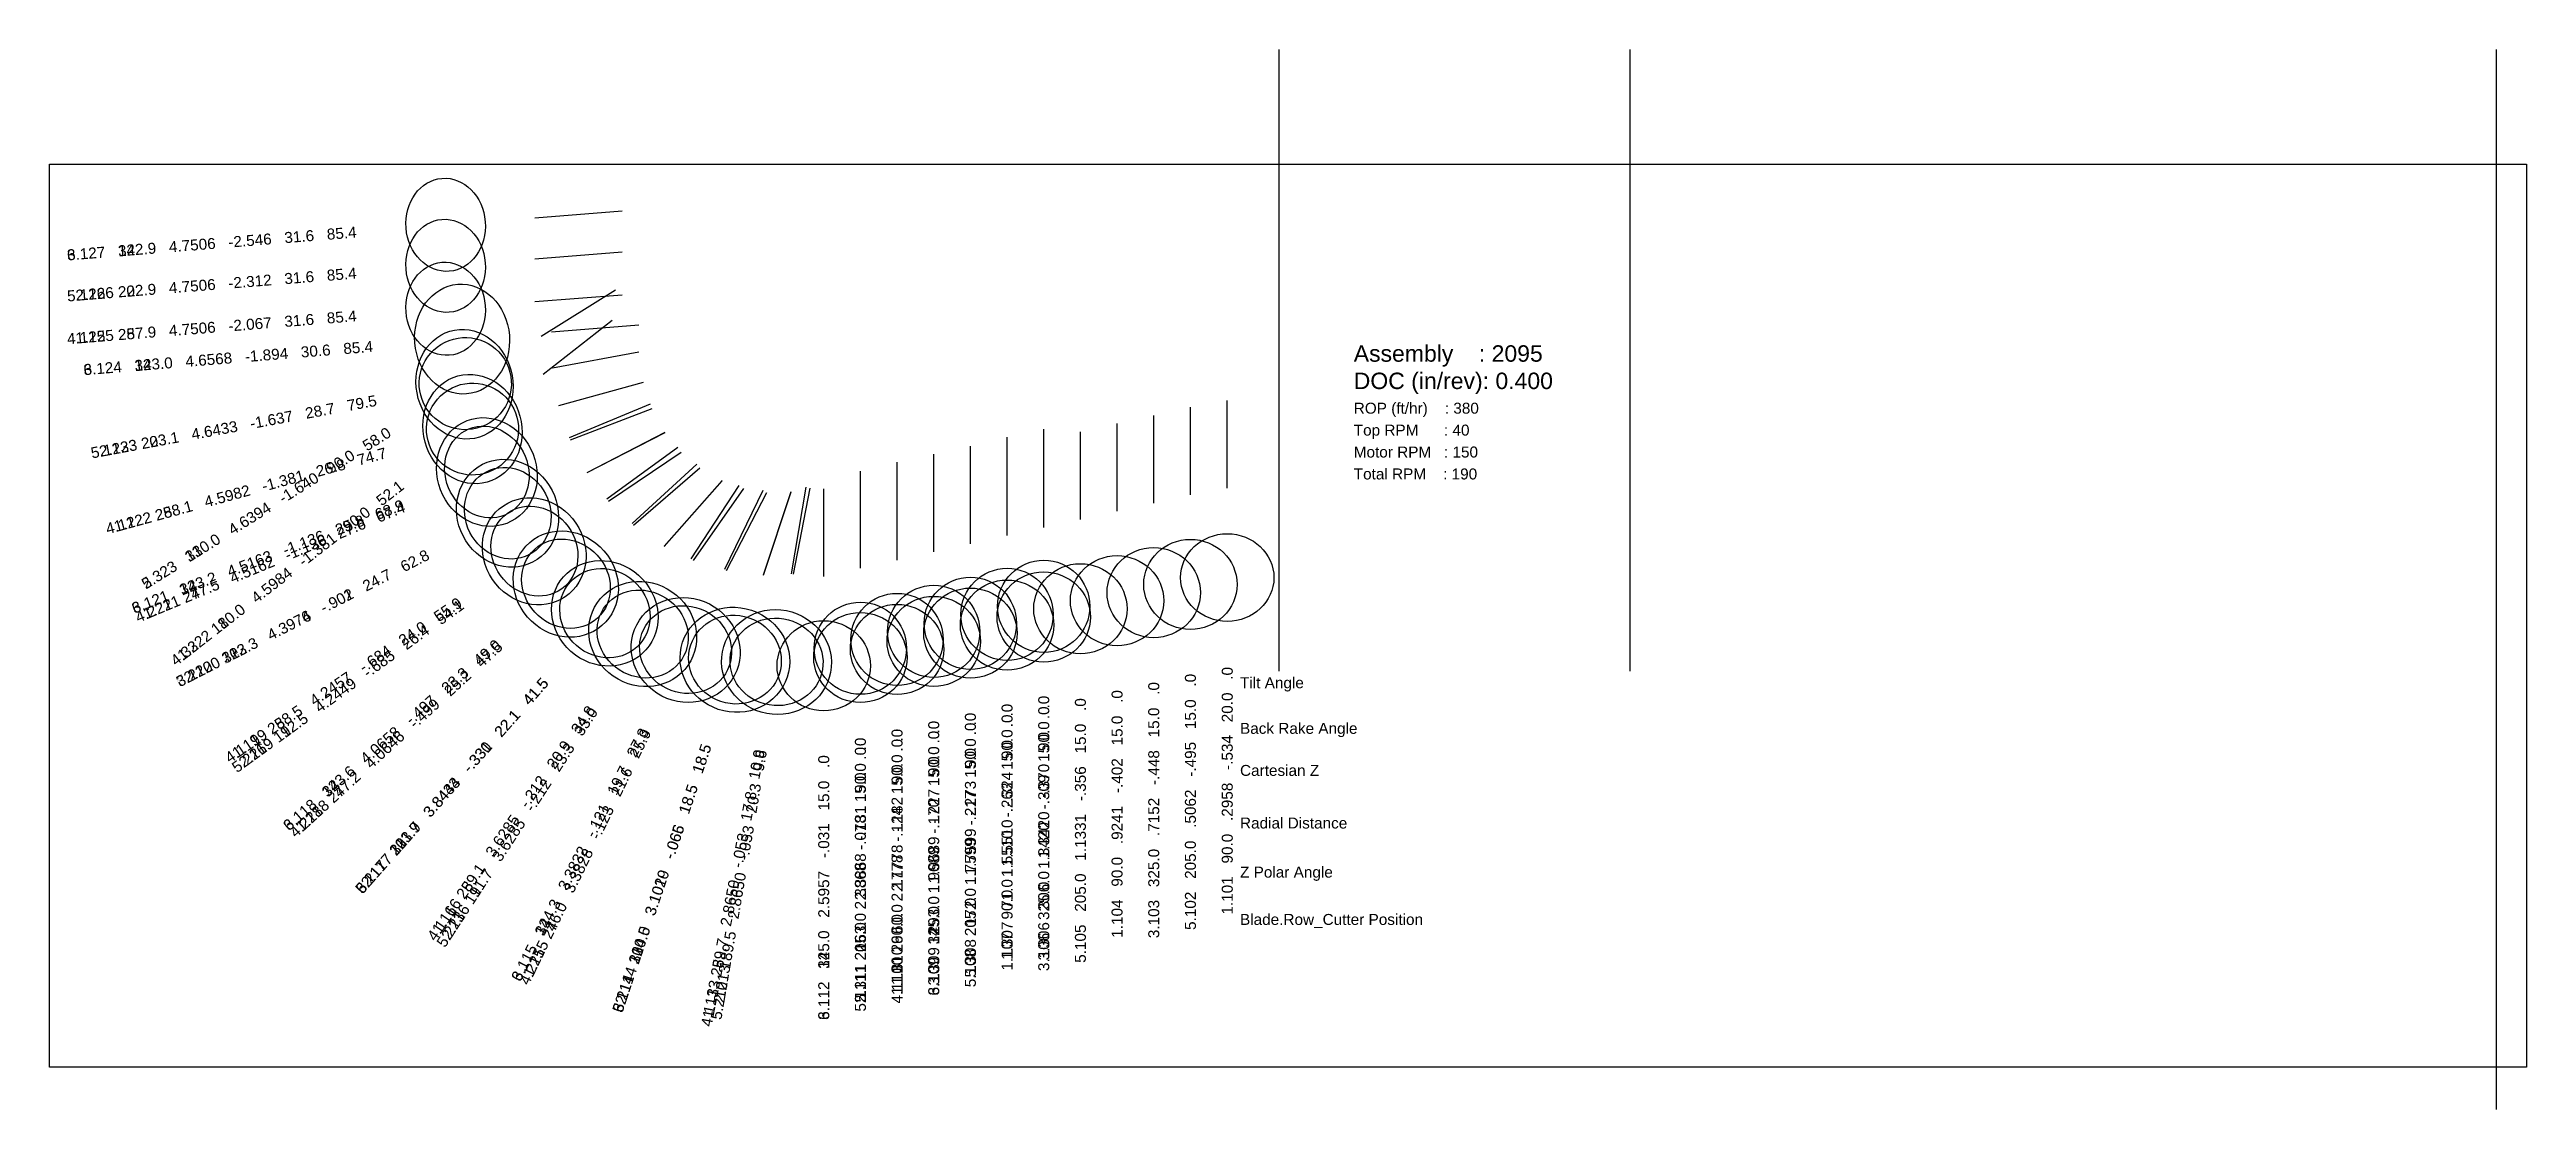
# Model space of a CAD drawing. Header units: inches. Extents: x -9 to 5.1, y -2.5 to 3.5.
import ezdxf
from ezdxf.enums import TextEntityAlignment as Align

# ---------------------------------------------------------------- set-up
doc = ezdxf.new("R2010")
doc.units = ezdxf.units.IN
doc.header["$MEASUREMENT"] = 0
for name, color, linetype, true_color in [('Blade_1', 30, 'Continuous', 0xff7f00), ('Blade_2', 7, 'Continuous', 0xcccc00), ('Blade_3', 7, 'Continuous', 0x00cc00), ('Blade_4', 7, 'Continuous', 0x00cccc), ('Blade_5', 7, 'Continuous', 0x0066cc), ('Blade_6', 190, 'Continuous', 0x7f00ff)]:
    doc.layers.add(name, color=color, linetype=linetype, true_color=true_color)
doc.layers.add('Print Box', color=7, linetype='Continuous', plot=False)
doc.styles.get("Standard").update_dxf_attribs({"font": 'arial.ttf'})

msp = doc.modelspace()

# ---------------------------------------------------------------- linework, layer by layer
for p, q in [((-2, 0), (-2, 3.546)), ((0, 0), (0, 3.546)), ((4.938, -2.5), (4.938, 3.546))]:
    msp.add_line(p, q)
at = {"layer": 'Blade_1'}
for p, q in [((-6.242, 2.108), (-5.744, 2.147)), ((-6.196, 1.695), (-5.801, 2.002)), ((-6.106, 1.516), (-5.624, 1.648)), ((-6.045, 1.332), (-5.584, 1.524)), ((-2.924, 0.912), (-2.924, 1.412)), ((-2.296, 1.044), (-2.296, 1.544)), ((-3.551, 0.834), (-3.551, 1.334)), ((-3.551, 0.773), (-3.551, 1.273)), ((-5.823, 0.97), (-5.409, 1.25)), ((-5.688, 0.843), (-5.32, 1.181)), ((-4.178, 0.692), (-4.178, 1.192)), ((-4.178, 0.634), (-4.178, 1.134)), ((-5.338, 0.631), (-5.052, 1.042)), ((-5.16, 0.582), (-4.942, 1.032)), ((-4.768, 0.553), (-4.674, 1.044))]:
    msp.add_line(p, q, dxfattribs=at)
for centre, major_axis, ratio in [((-6.751, 2.067), (0.021, -0.265), 0.851504), ((-6.598, 1.381), (0.083, -0.303), 0.892675), ((-6.598, 1.381), (0.161, -0.207), 1), ((-6.516, 1.136), (0.102, -0.246), 0.88609), ((-6.246, 0.684), (0.176, -0.26), 0.913376), ((-6.065, 0.499), (0.18, -0.196), 0.904887), ((-2.296, 0.534), (0.266, 0), 0.93985), ((-3.551, 0.324), (0.263, 0), 1), ((-2.924, 0.402), (0.266, 0), 0.965789), ((-5.628, 0.212), (0.258, -0.179), 0.934076), ((-4.178, 0.181), (0.263, 0), 1), ((-3.551, 0.263), (0.266, 0), 0.965789), ((-5.383, 0.123), (0.239, -0.116), 0.929699), ((-4.865, 0.052), (0.308, -0.059), 0.952229), ((-4.178, 0.124), (0.266, 0), 0.965789)]:
    msp.add_ellipse(centre, major_axis=major_axis, ratio=ratio, dxfattribs=at)
at = {"layer": 'Blade_2'}
for p, q in [((-6.242, 2.352), (-5.744, 2.392)), ((-6.207, 1.91), (-5.783, 2.175)), ((-6.142, 1.73), (-5.65, 1.821)), ((-5.944, 1.134), (-5.499, 1.362)), ((-5.832, 0.984), (-5.427, 1.278)), ((-5.506, 0.711), (-5.175, 1.085)), ((-5.351, 0.64), (-5.078, 1.059)), ((-4.94, 0.548), (-4.782, 1.023)), ((-4.78, 0.556), (-4.696, 1.049)), ((-4.387, 0.588), (-4.387, 1.088))]:
    msp.add_line(p, q, dxfattribs=at)
for centre, major_axis, ratio in [((-6.751, 2.312), (0.021, -0.265), 0.851504), ((-6.643, 1.637), (0.057, -0.309), 0.87707), ((-6.639, 1.64), (0.139, -0.223), 1), ((-6.398, 0.901), (0.143, -0.279), 0.908599), ((-6.245, 0.685), (0.156, -0.215), 0.895865), ((-5.844, 0.33), (0.235, -0.208), 0.926433), ((-5.628, 0.212), (0.223, -0.145), 0.918421), ((-5.102, 0.065), (0.298, -0.1), 0.948408), ((-4.865, 0.053), (0.262, -0.044), 0.93797), ((-4.387, 0.078), (0.266, 0), 0.965789)]:
    msp.add_ellipse(centre, major_axis=major_axis, ratio=ratio, dxfattribs=at)
at = {"layer": 'Blade_3'}
for p, q in [((-6.242, 2.586), (-5.744, 2.626)), ((-6.148, 1.935), (-5.65, 1.976)), ((-6.04, 1.319), (-5.574, 1.499)), ((-2.715, 0.958), (-2.715, 1.458)), ((-5.944, 1.134), (-5.499, 1.363)), ((-3.342, 0.88), (-3.342, 1.38)), ((-3.342, 0.819), (-3.342, 1.319)), ((-5.681, 0.832), (-5.303, 1.16)), ((-3.969, 0.737), (-3.969, 1.237)), ((-3.969, 0.68), (-3.969, 1.18)), ((-5.505, 0.713), (-5.174, 1.087)), ((-5.15, 0.575), (-4.921, 1.019)), ((-4.94, 0.55), (-4.782, 1.024)), ((-4.596, 0.541), (-4.596, 1.041))]:
    msp.add_line(p, q, dxfattribs=at)
for centre, major_axis, ratio in [((-6.751, 2.546), (0.021, -0.265), 0.851504), ((-6.657, 1.894), (0.025, -0.313), 0.860828), ((-6.516, 1.136), (0.113, -0.293), 0.900637), ((-6.397, 0.901), (0.121, -0.237), 0.908647), ((-6.066, 0.497), (0.206, -0.237), 0.918153), ((-5.843, 0.331), (0.199, -0.176), 0.926316), ((-3.342, 0.309), (0.266, 0), 0.965789), ((-3.342, 0.37), (0.263, 0), 1), ((-2.715, 0.448), (0.266, 0), 0.965789), ((-5.383, 0.121), (0.279, -0.144), 0.941401), ((-3.969, 0.17), (0.266, 0), 0.965789), ((-3.969, 0.227), (0.263, 0), 1), ((-5.102, 0.066), (0.252, -0.084), 0.948496), ((-4.596, 0.031), (0.266, 0), 0.965789)]:
    msp.add_ellipse(centre, major_axis=major_axis, ratio=ratio, dxfattribs=at)
at = {"layer": 'Blade_4'}
for p, q in [((-6.242, 2.108), (-5.744, 2.147)), ((-6.196, 1.695), (-5.801, 2.002)), ((-6.106, 1.516), (-5.624, 1.648)), ((-6.045, 1.332), (-5.584, 1.524)), ((-5.823, 0.97), (-5.409, 1.25)), ((-5.688, 0.843), (-5.32, 1.181)), ((-4.178, 0.634), (-4.178, 1.134)), ((-5.338, 0.631), (-5.052, 1.042)), ((-5.16, 0.582), (-4.942, 1.032)), ((-4.768, 0.553), (-4.674, 1.044))]:
    msp.add_line(p, q, dxfattribs=at)
for centre, major_axis, ratio in [((-6.751, 2.067), (0.021, -0.265), 0.851504), ((-6.598, 1.381), (0.083, -0.303), 0.892675), ((-6.598, 1.381), (0.161, -0.207), 1), ((-6.516, 1.136), (0.102, -0.246), 0.88609), ((-6.246, 0.684), (0.176, -0.26), 0.913376), ((-6.065, 0.499), (0.18, -0.196), 0.904887), ((-5.628, 0.212), (0.258, -0.179), 0.934076), ((-5.383, 0.123), (0.239, -0.116), 0.929699), ((-4.865, 0.052), (0.308, -0.059), 0.952229), ((-4.178, 0.124), (0.266, 0), 0.965789)]:
    msp.add_ellipse(centre, major_axis=major_axis, ratio=ratio, dxfattribs=at)
at = {"layer": 'Blade_5'}
for p, q in [((-6.242, 2.352), (-5.744, 2.392)), ((-6.207, 1.91), (-5.783, 2.175)), ((-6.142, 1.73), (-5.65, 1.821)), ((-2.506, 1.005), (-2.506, 1.505)), ((-5.944, 1.134), (-5.499, 1.362)), ((-5.832, 0.984), (-5.427, 1.278)), ((-3.76, 0.783), (-3.76, 1.283)), ((-3.133, 0.866), (-3.133, 1.366)), ((-4.387, 0.641), (-4.387, 1.141)), ((-3.76, 0.727), (-3.76, 1.227)), ((-5.506, 0.711), (-5.175, 1.085)), ((-5.351, 0.64), (-5.078, 1.059)), ((-4.94, 0.548), (-4.782, 1.023)), ((-4.78, 0.556), (-4.696, 1.049)), ((-4.387, 0.588), (-4.387, 1.088))]:
    msp.add_line(p, q, dxfattribs=at)
for centre, major_axis, ratio in [((-6.751, 2.312), (0.021, -0.265), 0.851504), ((-6.643, 1.637), (0.057, -0.309), 0.87707), ((-6.639, 1.64), (0.139, -0.223), 1), ((-6.398, 0.901), (0.143, -0.279), 0.908599), ((-6.245, 0.685), (0.156, -0.215), 0.895865), ((-2.506, 0.495), (0.266, 0), 0.965789), ((-5.844, 0.33), (0.235, -0.208), 0.926433), ((-3.133, 0.356), (0.266, 0), 0.965789), ((-5.628, 0.212), (0.223, -0.145), 0.918421), ((-3.76, 0.217), (0.266, 0), 0.965789), ((-3.76, 0.273), (0.263, 0), 1), ((-5.102, 0.065), (0.298, -0.1), 0.948408), ((-4.865, 0.053), (0.262, -0.044), 0.93797), ((-4.387, 0.078), (0.266, 0), 0.965789), ((-4.387, 0.131), (0.263, 0), 1)]:
    msp.add_ellipse(centre, major_axis=major_axis, ratio=ratio, dxfattribs=at)
at = {"layer": 'Blade_6'}
for p, q in [((-6.242, 2.586), (-5.744, 2.626)), ((-6.148, 1.935), (-5.65, 1.976)), ((-6.04, 1.319), (-5.574, 1.499)), ((-5.944, 1.134), (-5.499, 1.363)), ((-5.681, 0.832), (-5.303, 1.16)), ((-3.969, 0.68), (-3.969, 1.18)), ((-5.505, 0.713), (-5.174, 1.087)), ((-5.15, 0.575), (-4.921, 1.019)), ((-4.94, 0.55), (-4.782, 1.024)), ((-4.596, 0.541), (-4.596, 1.041))]:
    msp.add_line(p, q, dxfattribs=at)
for centre, major_axis, ratio in [((-6.751, 2.546), (0.021, -0.265), 0.851504), ((-6.657, 1.894), (0.025, -0.313), 0.860828), ((-6.516, 1.136), (0.113, -0.293), 0.900637), ((-6.397, 0.901), (0.121, -0.237), 0.908647), ((-6.066, 0.497), (0.206, -0.237), 0.918153), ((-5.843, 0.331), (0.199, -0.176), 0.926316), ((-5.383, 0.121), (0.279, -0.144), 0.941401), ((-3.969, 0.17), (0.266, 0), 0.965789), ((-5.102, 0.066), (0.252, -0.084), 0.948496), ((-4.596, 0.031), (0.266, 0), 0.965789)]:
    msp.add_ellipse(centre, major_axis=major_axis, ratio=ratio, dxfattribs=at)
at = {"layer": 'Print Box'}
msp.add_lwpolyline([(-9.009, 2.892), (5.109, 2.892), (5.109, -2.259), (-9.009, -2.259)], close=True, dxfattribs=at)

# ---------------------------------------------------------------- texts
for s, height, p in [('Assembly    : 2095', 0.09375, (-1.575, 1.812)), ('DOC (in/rev): 0.400', 0.09375, (-1.575, 1.656)), ('ROP (ft/hr)    : 380', 0.0625, (-1.575, 1.5)), ('Top RPM      : 40', 0.0625, (-1.575, 1.375)), ('Motor RPM   : 150', 0.0625, (-1.575, 1.25)), ('Total RPM    : 190', 0.0625, (-1.575, 1.125)), ('   Tilt Angle', 0.0625, (-2.296, -0.066)), ('   Back Rake Angle', 0.0625, (-2.296, -0.326)), ('   Cartesian Z', 0.0625, (-2.296, -0.566)), ('   Radial Distance', 0.0625, (-2.296, -0.866)), ('   Z Polar Angle', 0.0625, (-2.296, -1.146)), ('   Blade.Row_Cutter Position', 0.0625, (-2.296, -1.416))]:
    msp.add_text(s, height=height).set_placement(p, align=Align.MIDDLE_LEFT)
at = {"layer": 'Blade_1'}
for s, rotation, p in [('1.125   87.9   4.7506   -2.067   31.6   85.4', 4.5523, (-7.259, 2.027)), ('1.122   88.1   4.5982   -1.381   26.8   74.7', 15.2944, (-7.09, 1.247)), ('1.322   10.0   4.5984   -1.381   90.0   52.1', 37.9, (-7.001, 1.068)), ('1.221   77.5   4.5162   -1.136   27.6   67.4', 22.5794, (-6.987, 0.94)), ('1.119   88.5   4.2457   -.684   24.0   55.9', 34.0668, (-6.668, 0.399)), ('1.218   77.2   4.0646   -.499   25.2   47.5', 42.4728, (-6.441, 0.154)), ('1.101   90.0   .2958   -.534   20.0   .0', 90, (-2.296, 0.024)), ('1.104   90.0   .9241   -.402   15.0   .0', 90, (-2.924, -0.108)), ('1.116   89.1   3.6285   -.212   20.9   34.8', 55.2177, (-5.919, -0.207)), ('1.307   71.0   1.5510   -.324   90.0   .0', 90, (-3.551, -0.186)), ('1.107   90.0   1.5510   -.263   15.0   .0', 90, (-3.551, -0.247)), ('1.215   76.0   3.3828   -.123   21.6   25.9', 64.1342, (-5.605, -0.336)), ('1.310   60.0   2.1778   -.182   90.0   .0', 90, (-4.178, -0.329)), ('1.110   90.0   2.1778   -.124   15.0   .0', 90, (-4.178, -0.386)), ('1.113   89.7   2.8650   -.053   17.8   10.9', 79.0811, (-4.962, -0.448))]:
    msp.add_text(s, height=0.0625, rotation=rotation, dxfattribs=at).set_placement(p, align=Align.MIDDLE_RIGHT)
at = {"layer": 'Blade_2'}
for s, rotation, p in [('2.126   22.9   4.7506   -2.312   31.6   85.4', 4.5523, (-7.259, 2.271)), ('2.123   23.1   4.6433   -1.637   28.7   79.5', 10.4786, (-7.145, 1.545)), ('2.323   310.0   4.6394   -1.640   90.0   58.0', 32, (-7.072, 1.369)), ('2.120   23.3   4.3976   -.901   24.7   62.8', 27.1628, (-6.851, 0.669)), ('2.219   12.5   4.2449   -.685   26.4   54.1', 35.9457, (-6.658, 0.386)), ('2.117   23.9   3.8443   -.330   22.1   41.5', 48.4596, (-6.183, -0.052)), ('2.216   11.7   3.6285   -.212   23.3   33.0', 57.0053, (-5.906, -0.216)), ('2.114   24.5   3.1020   -.065   18.5   18.5', 71.509, (-5.264, -0.419)), ('2.213   9.5   2.8650   -.053   20.3   9.6', 80.3737, (-4.95, -0.45)), ('2.111   25.0   2.3868   -.078   15.0   .0', 90, (-4.387, -0.432))]:
    msp.add_text(s, height=0.0625, rotation=rotation, dxfattribs=at).set_placement(p, align=Align.MIDDLE_RIGHT)
at = {"layer": 'Blade_3'}
for s, rotation, p in [('3.127   322.9   4.7506   -2.546   31.6   85.4', 4.5523, (-7.259, 2.505)), ('3.124   323.0   4.6568   -1.894   30.6   85.4', 4.6385, (-7.165, 1.853)), ('3.121   323.2   4.5163   -1.136   25.8   68.9', 21.0912, (-6.992, 0.952)), ('3.220   312.3   4.3974   -.902   24.7   62.8', 27.1628, (-6.851, 0.669)), ('3.118   323.6   4.0658   -.497   23.3   49.0', 40.9788, (-6.451, 0.163)), ('3.217   311.7   3.8434   -.331   22.1   41.5', 48.4596, (-6.182, -0.051)), ('3.103   325.0   .7152   -.448   15.0   .0', 90, (-2.715, -0.062)), ('3.306   306.0   1.3420   -.370   90.0   .0', 90, (-3.342, -0.14)), ('3.106   325.0   1.3420   -.309   15.0   .0', 90, (-3.342, -0.201)), ('3.115   324.3   3.3832   -.121   19.7   27.3', 62.7384, (-5.617, -0.332)), ('3.214   310.0   3.1019   -.066   18.5   18.5', 71.509, (-5.264, -0.418)), ('3.309   293.0   1.9689   -.227   90.0   .0', 90, (-3.969, -0.283)), ('3.109   325.0   1.9689   -.170   15.0   .0', 90, (-3.969, -0.34)), ('3.112   325.0   2.5957   -.031   15.0   .0', 90, (-4.596, -0.479))]:
    msp.add_text(s, height=0.0625, rotation=rotation, dxfattribs=at).set_placement(p, align=Align.MIDDLE_RIGHT)
at = {"layer": 'Blade_4'}
for s, rotation, p in [('4.125   257.9   4.7506   -2.067   31.6   85.4', 4.5523, (-7.259, 2.027)), ('4.122   258.1   4.5982   -1.381   26.8   74.7', 15.2944, (-7.09, 1.247)), ('4.322   180.0   4.5984   -1.381   90.0   52.1', 37.9, (-7.001, 1.068)), ('4.221   247.5   4.5162   -1.136   27.6   67.4', 22.5794, (-6.987, 0.94)), ('4.119   258.5   4.2457   -.684   24.0   55.9', 34.0668, (-6.668, 0.399)), ('4.218   247.2   4.0646   -.499   25.2   47.5', 42.4728, (-6.441, 0.154)), ('4.116   259.1   3.6285   -.212   20.9   34.8', 55.2177, (-5.919, -0.207)), ('4.215   246.0   3.3828   -.123   21.6   25.9', 64.1342, (-5.605, -0.336)), ('4.110   260.0   2.1778   -.124   15.0   .0', 90, (-4.178, -0.386)), ('4.113   259.7   2.8650   -.053   17.8   10.9', 79.0811, (-4.962, -0.448))]:
    msp.add_text(s, height=0.0625, rotation=rotation, dxfattribs=at).set_placement(p, align=Align.MIDDLE_RIGHT)
at = {"layer": 'Blade_5'}
for s, rotation, p in [('5.126   202.9   4.7506   -2.312   31.6   85.4', 4.5523, (-7.259, 2.271)), ('5.123   203.1   4.6433   -1.637   28.7   79.5', 10.4786, (-7.145, 1.545)), ('5.323   130.0   4.6394   -1.640   90.0   58.0', 32, (-7.072, 1.369)), ('5.120   203.3   4.3976   -.901   24.7   62.8', 27.1628, (-6.851, 0.669)), ('5.216   192.5   4.2449   -.685   26.4   54.1', 35.9457, (-6.658, 0.386)), ('5.117   203.9   3.8443   -.330   22.1   41.5', 48.4596, (-6.183, -0.052)), ('5.102   205.0   .5062   -.495   15.0   .0', 90, (-2.506, -0.015)), ('5.213   191.7   3.6285   -.212   23.3   33.0', 57.0053, (-5.906, -0.216)), ('5.308   172.0   1.7599   -.273   90.0   .0', 90, (-3.76, -0.237)), ('5.105   205.0   1.1331   -.356   15.0   .0', 90, (-3.133, -0.154)), ('5.114   204.5   3.1020   -.065   18.5   18.5', 71.509, (-5.264, -0.419)), ('5.311   163.0   2.3868   -.131   90.0   .0', 90, (-4.387, -0.379)), ('5.108   205.0   1.7599   -.217   15.0   .0', 90, (-3.76, -0.293)), ('5.210   189.5   2.8650   -.053   20.3   9.6', 80.3737, (-4.95, -0.45)), ('5.111   205.0   2.3868   -.078   15.0   .0', 90, (-4.387, -0.432))]:
    msp.add_text(s, height=0.0625, rotation=rotation, dxfattribs=at).set_placement(p, align=Align.MIDDLE_RIGHT)
at = {"layer": 'Blade_6'}
for s, rotation, p in [('6.127   142.9   4.7506   -2.546   31.6   85.4', 4.5523, (-7.259, 2.505)), ('6.124   143.0   4.6568   -1.894   30.6   85.4', 4.6385, (-7.165, 1.853)), ('6.121   143.2   4.5163   -1.136   25.8   68.9', 21.0912, (-6.992, 0.952)), ('6.220   132.3   4.3974   -.902   24.7   62.8', 27.1628, (-6.851, 0.669)), ('6.118   143.6   4.0658   -.497   23.3   49.0', 40.9788, (-6.451, 0.163)), ('6.217   131.7   3.8434   -.331   22.1   41.5', 48.4596, (-6.182, -0.051)), ('6.115   144.3   3.3832   -.121   19.7   27.3', 62.7384, (-5.617, -0.332)), ('6.214   130.0   3.1019   -.066   18.5   18.5', 71.509, (-5.264, -0.418)), ('6.109   145.0   1.9689   -.170   15.0   .0', 90, (-3.969, -0.34)), ('6.112   145.0   2.5957   -.031   15.0   .0', 90, (-4.596, -0.479))]:
    msp.add_text(s, height=0.0625, rotation=rotation, dxfattribs=at).set_placement(p, align=Align.MIDDLE_RIGHT)

doc.saveas('drawing.dxf')
